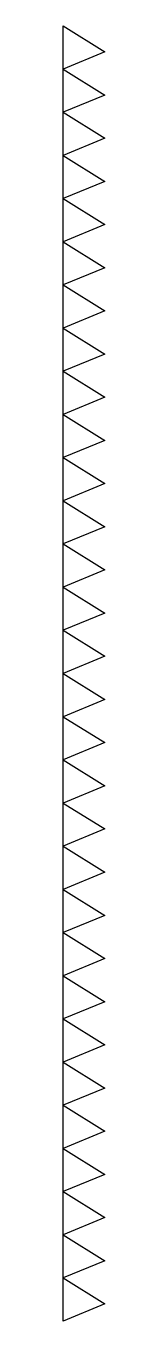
# Model space of a CAD drawing. Header units: millimetres. Extents: x 0 to 0.8, y 0 to 24.3.
import ezdxf

# ---------------------------------------------------------------- set-up
doc = ezdxf.new("R2010")
doc.units = ezdxf.units.MM

msp = doc.modelspace()

# ---------------------------------------------------------------- linework, layer by layer
for points in [[(0, 24.33), (0.781, 23.842), (0, 23.519)], [(0, 23.519), (0.781, 23.031), (0, 22.708)], [(0, 22.708), (0.781, 22.22), (0, 21.897)], [(0, 21.897), (0.781, 21.409), (0, 21.086)], [(0, 21.086), (0.781, 20.598), (0, 20.275)], [(0, 20.275), (0.781, 19.787), (0, 19.464)], [(0, 19.464), (0.781, 18.976), (0, 18.653)], [(0, 18.653), (0.781, 18.165), (0, 17.842)], [(0, 17.842), (0.781, 17.354), (0, 17.031)], [(0, 17.031), (0.781, 16.543), (0, 16.22)], [(0, 16.22), (0.781, 15.732), (0, 15.409)], [(0, 15.409), (0.781, 14.921), (0, 14.598)], [(0, 14.598), (0.781, 14.11), (0, 13.787)], [(0, 13.787), (0.781, 13.299), (0, 12.976)], [(0, 12.976), (0.781, 12.488), (0, 12.165)], [(0, 12.165), (0.781, 11.677), (0, 11.354)], [(0, 11.354), (0.781, 10.866), (0, 10.543)], [(0, 10.543), (0.781, 10.055), (0, 9.732)], [(0, 9.732), (0.781, 9.244), (0, 8.921)], [(0, 8.921), (0.781, 8.433), (0, 8.11)], [(0, 8.11), (0.781, 7.622), (0, 7.299)], [(0, 7.299), (0.781, 6.811), (0, 6.488)], [(0, 6.488), (0.781, 6), (0, 5.677)], [(0, 5.677), (0.781, 5.189), (0, 4.866)], [(0, 4.866), (0.781, 4.378), (0, 4.055)], [(0, 4.055), (0.781, 3.567), (0, 3.244)], [(0, 3.244), (0.781, 2.756), (0, 2.433)], [(0, 2.433), (0.781, 1.945), (0, 1.622)], [(0, 1.622), (0.781, 1.134), (0, 0.811)], [(0, 0.811), (0.781, 0.323), (0, 0)]]:
    msp.add_lwpolyline(points, close=True)

doc.saveas('drawing.dxf')
